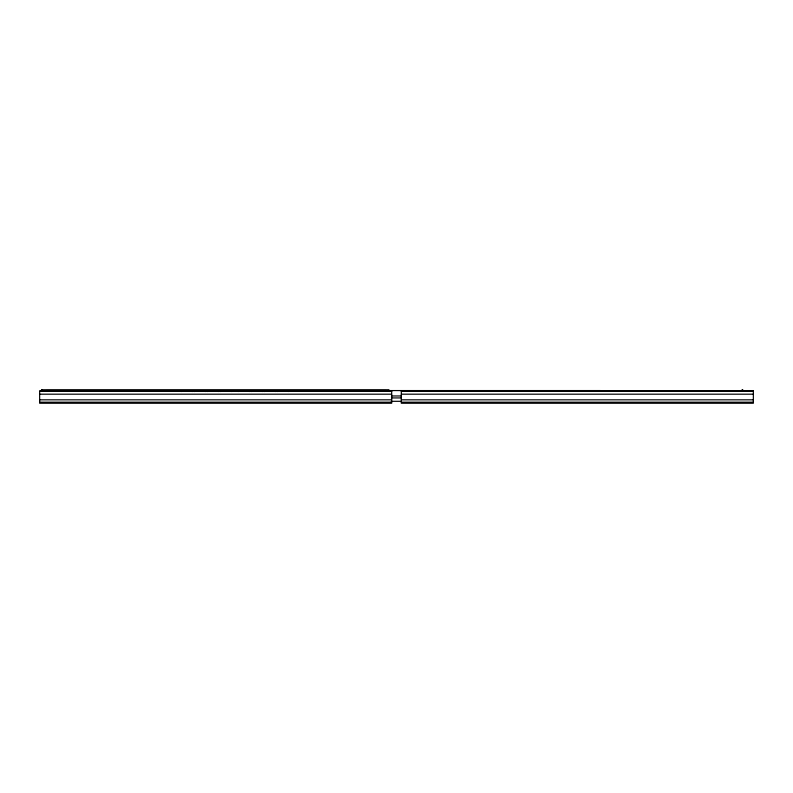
<?xml version="1.0" encoding="UTF-8"?>
<svg xmlns="http://www.w3.org/2000/svg" width="793" height="793" viewBox="0 0 793 793"><rect width="100%" height="100%" fill="white"/><g stroke="black" fill="none" stroke-linecap="round" stroke-linejoin="round"><path stroke-width="1.19" d="M40.958 390.632L41.89 389.75L388.907 389.75L388.907 390.81M387.757 390.562L600.251 390.562L600.251 391.425M42.019 390.632L388.907 390.632M46.49 390.959L67.613 391.415M39.65 391.276L391.673 391.276M401.327 391.276L753.35 391.276M39.65 394.19L391.673 394.19M401.327 394.19L753.35 394.19M391.464 395.965L401.347 395.965M391.464 397.927L401.347 397.927M39.65 399.821L391.673 399.821M401.327 399.821L753.35 399.821M391.266 401.308L401.347 401.308M39.65 402.19L391.673 402.19M401.327 402.19L753.35 402.19M386.161 391.425L386.161 390.562L46.42 390.562L46.42 391.425M42.019 389.75L42.019 390.81M251.331 391.544A8.634 8.634 0 0 1 251.649 390.89M262.027 390.89A8.634 8.634 0 0 1 262.344 391.544M275.23 390.89A8.634 8.634 0 0 1 275.548 391.544M288.087 390.89A8.634 8.634 0 0 1 288.404 391.534M277.381 391.534A8.634 8.634 0 0 1 277.699 390.89M264.525 391.544A8.634 8.634 0 0 1 264.842 390.89M220.781 391.544A8.634 8.634 0 0 1 221.098 390.89M231.487 390.89A8.634 8.634 0 0 1 231.804 391.544M181.171 391.544A8.634 8.634 0 0 1 181.488 390.89M248.824 390.89A8.634 8.634 0 0 1 249.151 391.544M238.128 391.544A8.634 8.634 0 0 1 238.445 390.89M207.578 391.544A8.634 8.634 0 0 1 207.895 390.89M218.283 390.89A8.634 8.634 0 0 1 218.6 391.544M191.876 390.89A8.634 8.634 0 0 1 192.193 391.544M194.374 391.544A8.634 8.634 0 0 1 194.691 390.89M205.08 390.89A8.634 8.634 0 0 1 205.397 391.544M389.7 390.89A8.634 8.634 0 0 1 390.017 391.534M742.684 389.869L741.98 389.869L741.98 391.256L742.684 391.256L742.684 389.869M391.673 390.919L39.65 390.919L39.65 403.25L391.673 403.25L391.673 390.919M753.35 390.919L401.327 390.919L401.327 403.25L753.35 403.25L753.35 390.919"/></g></svg>
